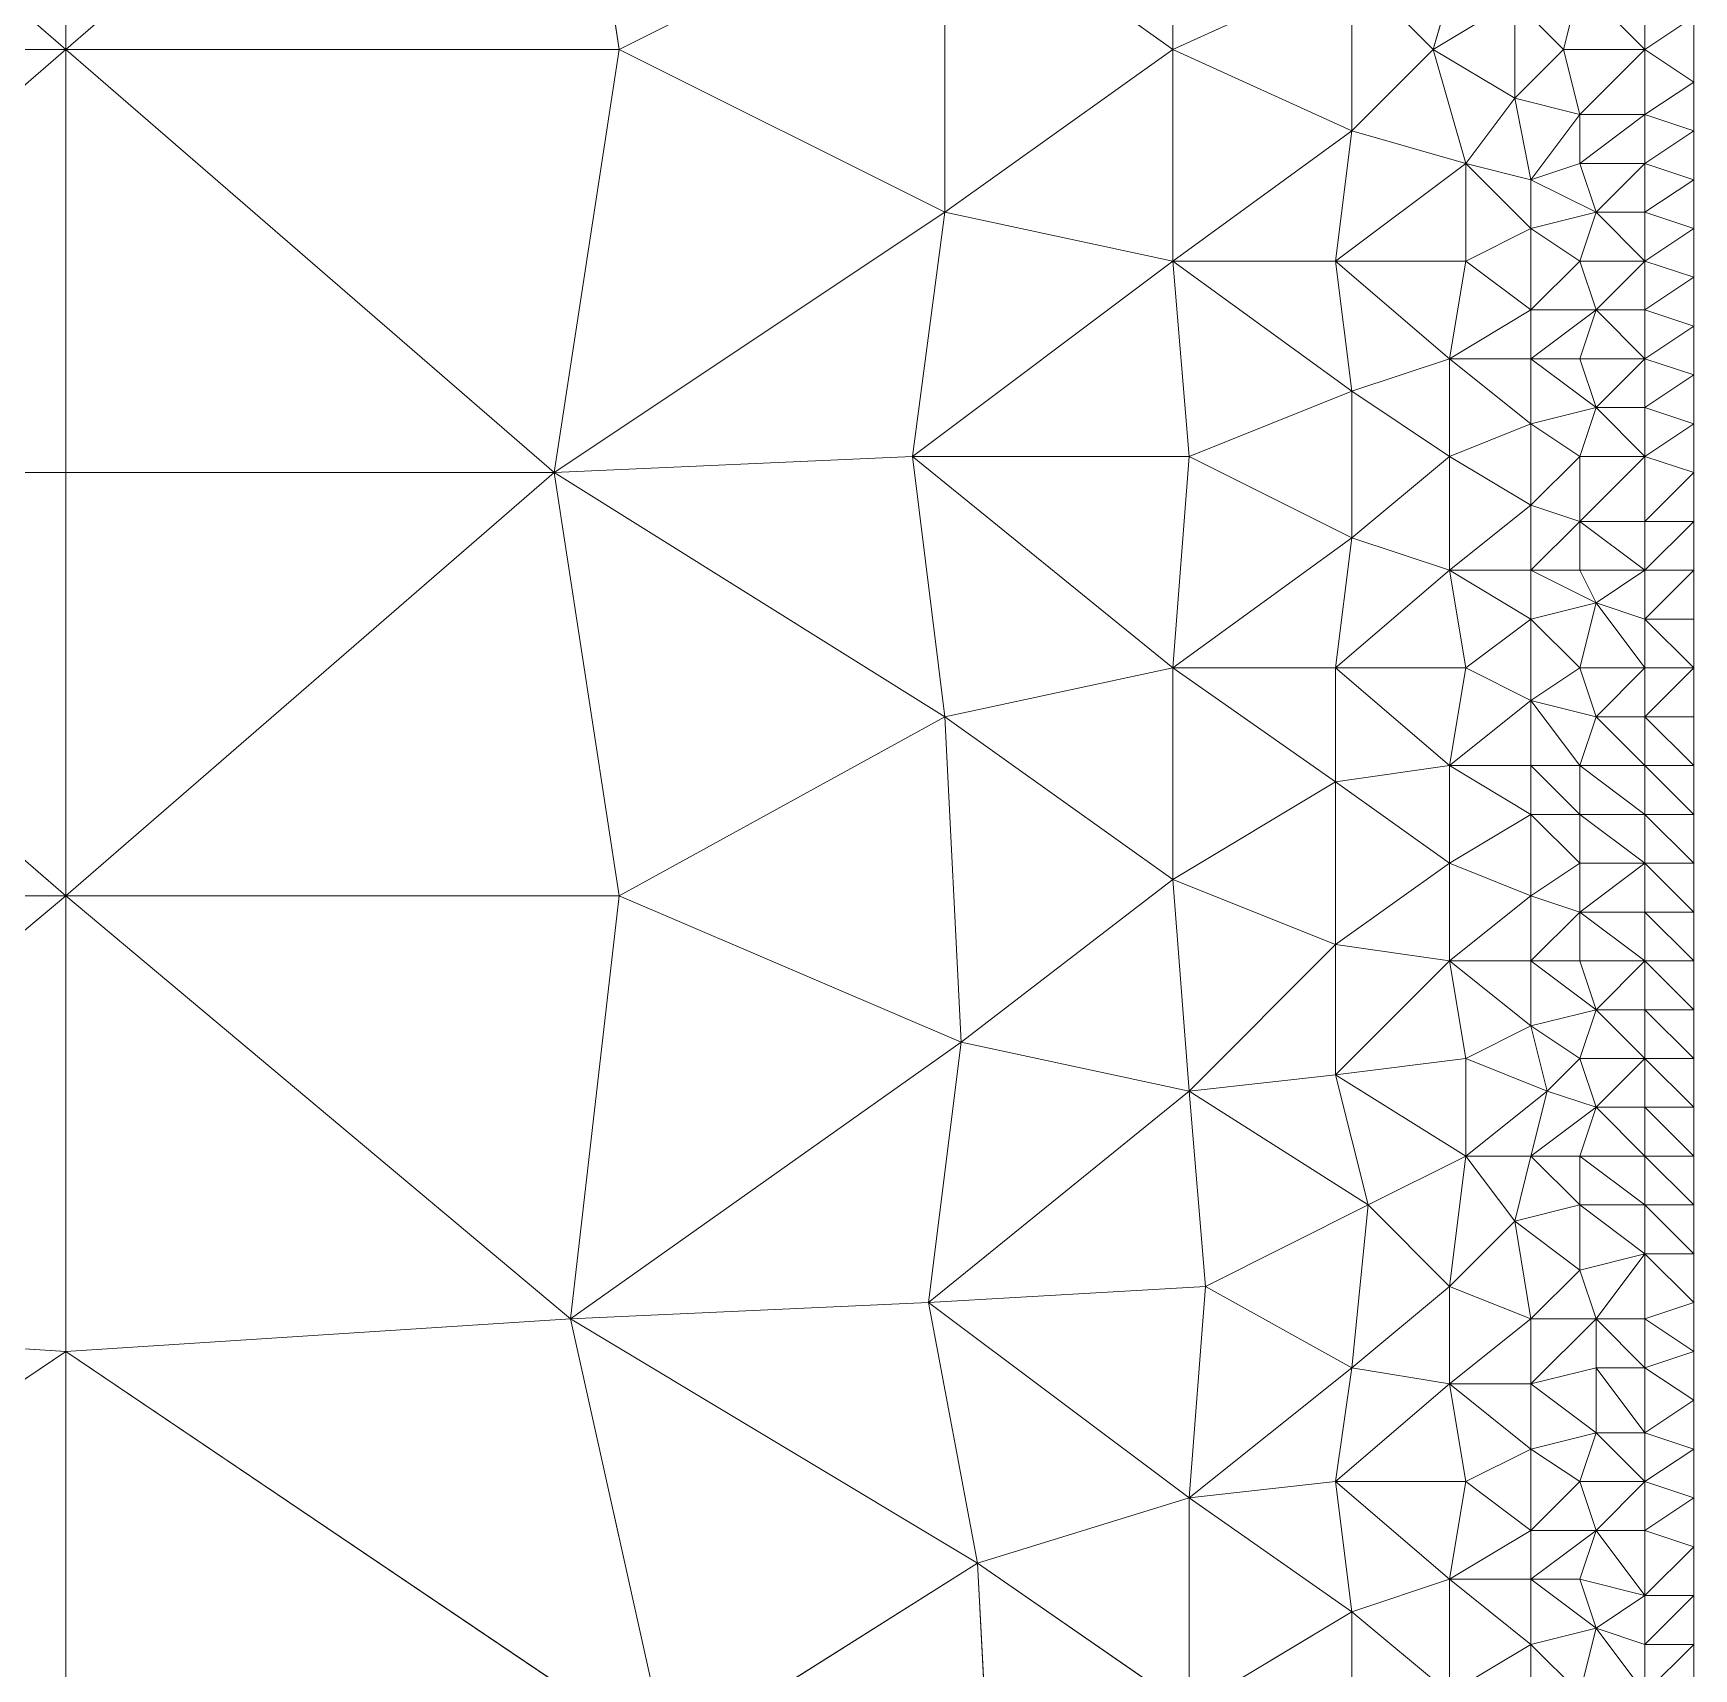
# Model space of a CAD drawing. Header units: metres. Extents: x 0 to 8, y 0 to 4.
# Drawn here: x 6.98 to 8, y 1.005 to 2.01 of the extents above; entities that cross this region are included whole.
import ezdxf

# ---------------------------------------------------------------- set-up
doc = ezdxf.new("R2010")
doc.units = ezdxf.units.M
doc.header["$MEASUREMENT"] = 0
doc.layers.add('losas-1', color=7, linetype='Continuous', lineweight=0)

msp = doc.modelspace()

# ---------------------------------------------------------------- linework, layer by layer
at = {"layer": 'losas-1'}
for p, q in [((8, 0), (8, 4)), ((6.7, 2.26), (7, 2)), ((7, 2), (7, 2.26)), ((7, 2), (7.3, 2.26)), ((7.3, 2.26), (7.34, 2)), ((7.68, 2.13), (7.68, 2)), ((7.54, 2.1), (7.34, 2)), ((7.68, 2), (7.54, 2.1)), ((7.54, 2.1), (7.54, 1.9)), ((7.86, 2.07), (7.84, 2)), ((7.79, 2.05), (7.68, 2)), ((7.84, 2), (7.79, 2.05)), ((7.79, 2.05), (7.79, 1.95)), ((7.93, 2.04), (7.92, 2)), ((7.93, 2.04), (7.97, 2)), ((7.97, 2.04), (7.97, 2)), ((7.89, 2.03), (7.84, 2)), ((7.92, 2), (7.89, 2.03)), ((7.89, 2.03), (7.89, 1.97)), ((8, 2.02), (7.97, 2)), ((7, 2), (6.66, 2)), ((7, 2), (6.7, 1.74)), ((7, 1.74), (7, 2)), ((7, 2), (7.3, 1.74)), ((7.34, 2), (7, 2)), ((7.3, 1.74), (7.34, 2)), ((7.54, 1.9), (7.34, 2)), ((7.68, 2), (7.54, 1.9)), ((7.68, 1.87), (7.68, 2)), ((7.79, 1.95), (7.68, 2)), ((7.84, 2), (7.79, 1.95)), ((7.86, 1.93), (7.84, 2)), ((7.89, 1.97), (7.84, 2)), ((7.92, 2), (7.89, 1.97)), ((7.93, 1.96), (7.92, 2)), ((7.97, 2), (7.92, 2)), ((7.97, 2), (7.93, 1.96)), ((8, 1.98), (7.97, 2)), ((7.97, 2), (7.97, 1.96)), ((8, 1.98), (7.97, 1.96)), ((7.86, 1.93), (7.89, 1.97)), ((7.9, 1.92), (7.89, 1.97)), ((7.93, 1.96), (7.89, 1.97)), ((7.93, 1.96), (7.9, 1.92)), ((7.93, 1.93), (7.93, 1.96)), ((7.97, 1.96), (7.93, 1.93)), ((7.97, 1.96), (7.93, 1.96)), ((8, 1.95), (7.97, 1.96)), ((7.97, 1.96), (7.97, 1.93)), ((7.79, 1.95), (7.68, 1.87)), ((7.78, 1.87), (7.79, 1.95)), ((7.86, 1.93), (7.79, 1.95)), ((7.97, 1.93), (8, 1.95)), ((7.86, 1.93), (7.78, 1.87)), ((7.86, 1.87), (7.86, 1.93)), ((7.9, 1.89), (7.86, 1.93)), ((7.9, 1.92), (7.86, 1.93)), ((7.93, 1.93), (7.9, 1.92)), ((7.94, 1.9), (7.93, 1.93)), ((7.97, 1.93), (7.93, 1.93)), ((7.97, 1.93), (7.94, 1.9)), ((8, 1.92), (7.97, 1.93)), ((7.97, 1.93), (7.97, 1.9)), ((7.9, 1.89), (7.9, 1.92)), ((7.9, 1.92), (7.94, 1.9)), ((7.97, 1.9), (8, 1.92)), ((7.54, 1.9), (7.3, 1.74)), ((7.54, 1.9), (7.52, 1.75)), ((7.68, 1.87), (7.54, 1.9)), ((7.94, 1.9), (7.9, 1.89)), ((7.93, 1.87), (7.94, 1.9)), ((7.94, 1.9), (7.97, 1.87)), ((7.97, 1.9), (7.94, 1.9)), ((8, 1.89), (7.97, 1.9)), ((7.97, 1.9), (7.97, 1.87)), ((7.9, 1.89), (7.86, 1.87)), ((7.93, 1.87), (7.9, 1.89)), ((7.9, 1.89), (7.9, 1.84)), ((7.97, 1.87), (8, 1.89)), ((7.68, 1.87), (7.52, 1.75)), ((7.69, 1.75), (7.68, 1.87)), ((7.79, 1.79), (7.68, 1.87)), ((7.78, 1.87), (7.68, 1.87)), ((7.78, 1.87), (7.85, 1.81)), ((7.86, 1.87), (7.78, 1.87)), ((7.78, 1.87), (7.79, 1.79)), ((7.85, 1.81), (7.86, 1.87)), ((7.9, 1.84), (7.86, 1.87)), ((7.93, 1.87), (7.9, 1.84)), ((7.94, 1.84), (7.93, 1.87)), ((7.97, 1.87), (7.93, 1.87)), ((7.97, 1.87), (7.94, 1.84)), ((8, 1.86), (7.97, 1.87)), ((7.97, 1.87), (7.97, 1.84)), ((7.97, 1.84), (8, 1.86)), ((7.9, 1.84), (7.85, 1.81)), ((7.9, 1.81), (7.9, 1.84)), ((7.94, 1.84), (7.9, 1.81)), ((7.94, 1.84), (7.9, 1.84)), ((7.93, 1.81), (7.94, 1.84)), ((7.94, 1.84), (7.97, 1.81)), ((7.97, 1.84), (7.94, 1.84)), ((8, 1.83), (7.97, 1.84)), ((7.97, 1.84), (7.97, 1.81)), ((7.97, 1.81), (8, 1.83)), ((7.79, 1.79), (7.85, 1.81)), ((7.85, 1.81), (7.9, 1.77)), ((7.9, 1.81), (7.85, 1.81)), ((7.85, 1.81), (7.85, 1.75)), ((7.9, 1.77), (7.9, 1.81)), ((7.9, 1.81), (7.94, 1.78)), ((7.93, 1.81), (7.9, 1.81)), ((7.94, 1.78), (7.93, 1.81)), ((7.97, 1.81), (7.93, 1.81)), ((7.97, 1.81), (7.94, 1.78)), ((8, 1.8), (7.97, 1.81)), ((7.97, 1.81), (7.97, 1.78)), ((7.97, 1.78), (8, 1.8)), ((7.79, 1.79), (7.69, 1.75)), ((7.85, 1.75), (7.79, 1.79)), ((7.79, 1.79), (7.79, 1.7)), ((7.94, 1.78), (7.9, 1.77)), ((7.93, 1.75), (7.94, 1.78)), ((7.94, 1.78), (7.97, 1.75)), ((7.97, 1.78), (7.94, 1.78)), ((8, 1.77), (7.97, 1.78)), ((7.97, 1.78), (7.97, 1.75)), ((7.9, 1.77), (7.85, 1.75)), ((7.93, 1.75), (7.9, 1.77)), ((7.9, 1.77), (7.9, 1.72)), ((7.97, 1.75), (8, 1.77)), ((7.52, 1.75), (7.3, 1.74)), ((7.52, 1.75), (7.68, 1.62)), ((7.69, 1.75), (7.52, 1.75)), ((7.52, 1.75), (7.54, 1.59)), ((7.68, 1.62), (7.69, 1.75)), ((7.79, 1.7), (7.69, 1.75)), ((7.85, 1.75), (7.79, 1.7)), ((7.85, 1.68), (7.85, 1.75)), ((7.9, 1.72), (7.85, 1.75)), ((7.93, 1.75), (7.9, 1.72)), ((7.93, 1.71), (7.93, 1.75)), ((7.97, 1.75), (7.93, 1.71)), ((7.97, 1.75), (7.93, 1.75)), ((8, 1.74), (7.97, 1.75)), ((7.97, 1.75), (7.97, 1.71)), ((6.7, 1.74), (7, 1.48)), ((7, 1.74), (6.7, 1.74)), ((7, 1.48), (7, 1.74)), ((7, 1.48), (7.3, 1.74)), ((7.3, 1.74), (7, 1.74)), ((7.3, 1.74), (7.34, 1.48)), ((7.54, 1.59), (7.3, 1.74)), ((7.97, 1.71), (8, 1.74)), ((7.9, 1.72), (7.85, 1.68)), ((7.93, 1.71), (7.9, 1.72)), ((7.9, 1.72), (7.9, 1.68)), ((7.93, 1.71), (7.9, 1.68)), ((7.93, 1.68), (7.93, 1.71)), ((7.93, 1.71), (7.97, 1.68)), ((7.97, 1.71), (7.93, 1.71)), ((7.97, 1.68), (8, 1.71)), ((8, 1.71), (7.97, 1.71)), ((7.97, 1.71), (7.97, 1.68)), ((7.79, 1.7), (7.68, 1.62)), ((7.79, 1.7), (7.78, 1.62)), ((7.85, 1.68), (7.79, 1.7)), ((7.85, 1.68), (7.78, 1.62)), ((7.86, 1.62), (7.85, 1.68)), ((7.9, 1.65), (7.85, 1.68)), ((7.9, 1.68), (7.85, 1.68)), ((7.9, 1.68), (7.94, 1.66)), ((7.93, 1.68), (7.9, 1.68)), ((7.9, 1.68), (7.9, 1.65)), ((7.94, 1.66), (7.93, 1.68)), ((7.97, 1.68), (7.93, 1.68)), ((7.97, 1.68), (7.94, 1.66)), ((7.97, 1.65), (8, 1.68)), ((8, 1.68), (7.97, 1.68)), ((7.97, 1.68), (7.97, 1.65)), ((7.9, 1.65), (7.94, 1.66)), ((7.94, 1.66), (7.93, 1.62)), ((7.94, 1.66), (7.97, 1.62)), ((7.97, 1.65), (7.94, 1.66)), ((7.9, 1.65), (7.86, 1.62)), ((7.93, 1.62), (7.9, 1.65)), ((7.9, 1.65), (7.9, 1.6)), ((7.97, 1.62), (7.97, 1.65)), ((8, 1.65), (7.97, 1.65)), ((7.97, 1.65), (8, 1.62)), ((7.54, 1.59), (7.68, 1.62)), ((7.68, 1.62), (7.68, 1.49)), ((7.78, 1.55), (7.68, 1.62)), ((7.78, 1.62), (7.68, 1.62)), ((7.78, 1.62), (7.85, 1.56)), ((7.86, 1.62), (7.78, 1.62)), ((7.78, 1.62), (7.78, 1.55)), ((7.85, 1.56), (7.86, 1.62)), ((7.9, 1.6), (7.86, 1.62)), ((7.93, 1.62), (7.9, 1.6)), ((7.97, 1.62), (7.93, 1.62)), ((7.93, 1.62), (7.94, 1.59)), ((7.97, 1.62), (7.94, 1.59)), ((7.97, 1.59), (7.97, 1.62)), ((7.97, 1.59), (8, 1.62)), ((8, 1.62), (7.97, 1.62)), ((7.9, 1.6), (7.85, 1.56)), ((7.9, 1.6), (7.93, 1.56)), ((7.94, 1.59), (7.9, 1.6)), ((7.9, 1.6), (7.9, 1.56)), ((7.54, 1.59), (7.34, 1.48)), ((7.68, 1.49), (7.54, 1.59)), ((7.54, 1.59), (7.55, 1.39)), ((7.93, 1.56), (7.94, 1.59)), ((7.94, 1.59), (7.97, 1.56)), ((7.97, 1.59), (7.94, 1.59)), ((7.97, 1.56), (7.97, 1.59)), ((8, 1.59), (7.97, 1.59)), ((7.97, 1.59), (8, 1.56)), ((7.78, 1.55), (7.85, 1.56)), ((7.85, 1.56), (7.85, 1.5)), ((7.9, 1.53), (7.85, 1.56)), ((7.9, 1.56), (7.85, 1.56)), ((7.9, 1.56), (7.93, 1.53)), ((7.93, 1.56), (7.9, 1.56)), ((7.9, 1.56), (7.9, 1.53)), ((7.93, 1.53), (7.93, 1.56)), ((7.93, 1.56), (7.97, 1.56)), ((7.93, 1.56), (7.97, 1.53)), ((8, 1.56), (7.97, 1.56)), ((7.97, 1.56), (8, 1.53)), ((7.97, 1.56), (7.97, 1.53)), ((7.78, 1.55), (7.68, 1.49)), ((7.85, 1.5), (7.78, 1.55)), ((7.78, 1.55), (7.78, 1.45)), ((7.9, 1.53), (7.85, 1.5)), ((7.9, 1.53), (7.93, 1.53)), ((7.93, 1.5), (7.9, 1.53)), ((7.9, 1.53), (7.9, 1.48)), ((7.93, 1.5), (7.93, 1.53)), ((7.93, 1.53), (7.97, 1.5)), ((7.97, 1.53), (7.93, 1.53)), ((8, 1.53), (7.97, 1.53)), ((7.97, 1.53), (8, 1.5)), ((7.97, 1.53), (7.97, 1.5)), ((7.85, 1.5), (7.78, 1.45)), ((7.85, 1.44), (7.85, 1.5)), ((7.9, 1.48), (7.85, 1.5)), ((7.93, 1.5), (7.9, 1.48)), ((7.93, 1.47), (7.93, 1.5)), ((7.97, 1.5), (7.93, 1.47)), ((7.97, 1.5), (7.93, 1.5)), ((8, 1.5), (7.97, 1.5)), ((7.97, 1.5), (8, 1.47)), ((7.97, 1.5), (7.97, 1.47)), ((7.68, 1.49), (7.55, 1.39)), ((7.69, 1.36), (7.68, 1.49)), ((7.78, 1.45), (7.68, 1.49)), ((7, 1.48), (6.66, 1.48)), ((7, 1.48), (6.69, 1.22)), ((7, 1.2), (7, 1.48)), ((7, 1.48), (7.31, 1.22)), ((7.34, 1.48), (7, 1.48)), ((7.31, 1.22), (7.34, 1.48)), ((7.55, 1.39), (7.34, 1.48)), ((7.9, 1.48), (7.85, 1.44)), ((7.9, 1.44), (7.9, 1.48)), ((7.93, 1.47), (7.9, 1.48)), ((7.93, 1.47), (7.9, 1.44)), ((7.93, 1.44), (7.93, 1.47)), ((7.93, 1.47), (7.97, 1.44)), ((7.97, 1.47), (7.93, 1.47)), ((8, 1.47), (7.97, 1.47)), ((7.97, 1.47), (8, 1.44)), ((7.97, 1.47), (7.97, 1.44)), ((7.78, 1.45), (7.69, 1.36)), ((7.85, 1.44), (7.78, 1.45)), ((7.78, 1.45), (7.78, 1.37)), ((7.85, 1.44), (7.78, 1.37)), ((7.86, 1.38), (7.85, 1.44)), ((7.9, 1.4), (7.85, 1.44)), ((7.9, 1.44), (7.85, 1.44)), ((7.9, 1.4), (7.9, 1.44)), ((7.9, 1.44), (7.94, 1.41)), ((7.93, 1.44), (7.9, 1.44)), ((7.94, 1.41), (7.93, 1.44)), ((7.97, 1.44), (7.93, 1.44)), ((7.97, 1.44), (7.94, 1.41)), ((8, 1.44), (7.97, 1.44)), ((7.97, 1.44), (8, 1.41)), ((7.97, 1.44), (7.97, 1.41)), ((7.94, 1.41), (7.9, 1.4)), ((7.94, 1.41), (7.93, 1.38)), ((7.94, 1.41), (7.97, 1.38)), ((7.97, 1.41), (7.94, 1.41)), ((8, 1.41), (7.97, 1.41)), ((7.97, 1.41), (8, 1.38)), ((7.97, 1.41), (7.97, 1.38)), ((7.9, 1.4), (7.86, 1.38)), ((7.93, 1.38), (7.9, 1.4)), ((7.9, 1.4), (7.91, 1.36)), ((7.55, 1.39), (7.31, 1.22)), ((7.55, 1.39), (7.53, 1.23)), ((7.69, 1.36), (7.55, 1.39)), ((7.86, 1.38), (7.78, 1.37)), ((7.86, 1.32), (7.86, 1.38)), ((7.91, 1.36), (7.86, 1.38)), ((7.93, 1.38), (7.91, 1.36)), ((7.94, 1.35), (7.93, 1.38)), ((7.97, 1.38), (7.93, 1.38)), ((7.97, 1.38), (7.94, 1.35)), ((8, 1.38), (7.97, 1.38)), ((7.97, 1.38), (8, 1.35)), ((7.97, 1.38), (7.97, 1.35)), ((7.78, 1.37), (7.69, 1.36)), ((7.78, 1.37), (7.86, 1.32)), ((7.78, 1.37), (7.8, 1.29)), ((7.69, 1.36), (7.53, 1.23)), ((7.7, 1.24), (7.69, 1.36)), ((7.8, 1.29), (7.69, 1.36)), ((7.91, 1.36), (7.86, 1.32)), ((7.9, 1.32), (7.91, 1.36)), ((7.94, 1.35), (7.91, 1.36)), ((7.94, 1.35), (7.9, 1.32)), ((7.93, 1.32), (7.94, 1.35)), ((7.94, 1.35), (7.97, 1.32)), ((7.97, 1.35), (7.94, 1.35)), ((8, 1.35), (7.97, 1.35)), ((7.97, 1.35), (8, 1.32)), ((7.97, 1.35), (7.97, 1.32)), ((7.8, 1.29), (7.86, 1.32)), ((7.86, 1.32), (7.85, 1.24)), ((7.89, 1.28), (7.86, 1.32)), ((7.9, 1.32), (7.86, 1.32)), ((7.89, 1.28), (7.9, 1.32)), ((7.9, 1.32), (7.93, 1.29)), ((7.93, 1.32), (7.9, 1.32)), ((7.93, 1.29), (7.93, 1.32)), ((7.93, 1.32), (7.97, 1.29)), ((7.97, 1.32), (7.93, 1.32)), ((8, 1.32), (7.97, 1.32)), ((7.97, 1.32), (8, 1.29)), ((7.97, 1.32), (7.97, 1.29)), ((7.8, 1.29), (7.7, 1.24)), ((7.8, 1.29), (7.79, 1.19)), ((7.85, 1.24), (7.8, 1.29)), ((7.93, 1.29), (7.89, 1.28)), ((7.93, 1.25), (7.93, 1.29)), ((7.93, 1.29), (7.97, 1.26)), ((7.97, 1.29), (7.93, 1.29)), ((8, 1.29), (7.97, 1.29)), ((7.97, 1.29), (8, 1.26)), ((7.97, 1.29), (7.97, 1.26)), ((7.89, 1.28), (7.85, 1.24)), ((7.93, 1.25), (7.89, 1.28)), ((7.89, 1.28), (7.9, 1.22)), ((7.97, 1.26), (7.93, 1.25)), ((7.97, 1.26), (7.94, 1.22)), ((8, 1.26), (7.97, 1.26)), ((7.97, 1.26), (8, 1.23)), ((7.97, 1.26), (7.97, 1.22)), ((7.93, 1.25), (7.9, 1.22)), ((7.94, 1.22), (7.93, 1.25)), ((7.7, 1.24), (7.53, 1.23)), ((7.69, 1.11), (7.7, 1.24)), ((7.79, 1.19), (7.7, 1.24)), ((7.85, 1.24), (7.79, 1.19)), ((7.85, 1.18), (7.85, 1.24)), ((7.9, 1.22), (7.85, 1.24)), ((7.53, 1.23), (7.31, 1.22)), ((7.53, 1.23), (7.69, 1.11)), ((7.53, 1.23), (7.56, 1.07)), ((8, 1.23), (7.97, 1.22)), ((7, 1.2), (6.69, 1.22)), ((7.31, 1.22), (7, 1.2)), ((7.31, 1.22), (7.56, 1.07)), ((7.31, 1.22), (7.37, 0.95)), ((7.9, 1.22), (7.85, 1.18)), ((7.9, 1.18), (7.9, 1.22)), ((7.94, 1.22), (7.9, 1.18)), ((7.94, 1.22), (7.9, 1.22)), ((7.94, 1.19), (7.94, 1.22)), ((7.94, 1.22), (7.97, 1.19)), ((7.97, 1.22), (7.94, 1.22)), ((7.97, 1.22), (8, 1.2)), ((7.97, 1.22), (7.97, 1.19)), ((7, 1.2), (6.63, 0.95)), ((7, 0.88), (7, 1.2)), ((7, 1.2), (7.37, 0.95)), ((8, 1.2), (7.97, 1.19)), ((7.79, 1.19), (7.69, 1.11)), ((7.78, 1.12), (7.79, 1.19)), ((7.85, 1.18), (7.79, 1.19)), ((7.94, 1.19), (7.9, 1.18)), ((7.94, 1.15), (7.94, 1.19)), ((7.94, 1.19), (7.97, 1.15)), ((7.97, 1.19), (7.94, 1.19)), ((8, 1.17), (7.97, 1.19)), ((7.97, 1.19), (7.97, 1.15)), ((7.85, 1.18), (7.78, 1.12)), ((7.86, 1.12), (7.85, 1.18)), ((7.9, 1.14), (7.85, 1.18)), ((7.9, 1.18), (7.85, 1.18)), ((7.9, 1.14), (7.9, 1.18)), ((7.9, 1.18), (7.94, 1.15)), ((8, 1.17), (7.97, 1.15)), ((7.94, 1.15), (7.9, 1.14)), ((7.94, 1.15), (7.93, 1.12)), ((7.94, 1.15), (7.97, 1.12)), ((7.97, 1.15), (7.94, 1.15)), ((8, 1.14), (7.97, 1.15)), ((7.97, 1.15), (7.97, 1.12)), ((7.9, 1.14), (7.86, 1.12)), ((7.93, 1.12), (7.9, 1.14)), ((7.9, 1.14), (7.9, 1.09)), ((7.97, 1.12), (8, 1.14)), ((7.78, 1.12), (7.69, 1.11)), ((7.79, 1.04), (7.78, 1.12)), ((7.78, 1.12), (7.85, 1.06)), ((7.86, 1.12), (7.78, 1.12)), ((7.85, 1.06), (7.86, 1.12)), ((7.9, 1.09), (7.86, 1.12)), ((7.93, 1.12), (7.9, 1.09)), ((7.94, 1.09), (7.93, 1.12)), ((7.97, 1.12), (7.93, 1.12)), ((7.97, 1.12), (7.94, 1.09)), ((8, 1.11), (7.97, 1.12)), ((7.97, 1.12), (7.97, 1.09)), ((7.56, 1.07), (7.69, 1.11)), ((7.69, 1.11), (7.69, 0.98)), ((7.79, 1.04), (7.69, 1.11)), ((7.97, 1.09), (8, 1.11)), ((7.9, 1.09), (7.85, 1.06)), ((7.9, 1.06), (7.9, 1.09)), ((7.94, 1.09), (7.9, 1.06)), ((7.94, 1.09), (7.9, 1.09)), ((7.93, 1.06), (7.94, 1.09)), ((7.94, 1.09), (7.97, 1.05)), ((7.97, 1.09), (7.94, 1.09)), ((8, 1.08), (7.97, 1.09)), ((7.97, 1.09), (7.97, 1.05)), ((7.97, 1.05), (8, 1.08)), ((7.56, 1.07), (7.37, 0.95)), ((7.69, 0.98), (7.56, 1.07)), ((7.56, 1.07), (7.57, 0.88)), ((7.85, 1.06), (7.79, 1.04)), ((7.85, 1.06), (7.85, 0.99)), ((7.9, 1.02), (7.85, 1.06)), ((7.9, 1.06), (7.85, 1.06)), ((7.9, 1.02), (7.9, 1.06)), ((7.9, 1.06), (7.94, 1.03)), ((7.93, 1.06), (7.9, 1.06)), ((7.94, 1.03), (7.93, 1.06)), ((7.97, 1.05), (7.93, 1.06)), ((7.97, 1.05), (7.94, 1.03)), ((7.97, 1.02), (8, 1.05)), ((8, 1.05), (7.97, 1.05)), ((7.97, 1.05), (7.97, 1.02)), ((7.79, 1.04), (7.69, 0.98)), ((7.85, 0.99), (7.79, 1.04)), ((7.79, 1.04), (7.79, 0.94)), ((7.9, 1.02), (7.85, 0.99)), ((7.94, 1.03), (7.9, 1.02)), ((7.93, 0.99), (7.9, 1.02)), ((7.9, 1.02), (7.9, 0.97)), ((7.93, 0.99), (7.94, 1.03)), ((7.94, 1.03), (7.97, 0.99)), ((7.97, 1.02), (7.94, 1.03)), ((7.97, 0.99), (8, 1.02)), ((8, 1.02), (7.97, 1.02)), ((7.97, 1.02), (7.97, 0.99))]:
    msp.add_line(p, q, dxfattribs=at)
for points in [[(6.66, 2), (7, 2), (6.7, 2.26)], [(6.7, 2.26), (7, 2), (7, 2.26)], [(7, 2), (7.3, 2.26), (7, 2.26)], [(7.34, 2), (7.3, 2.26), (7, 2)], [(7.3, 2.26), (7.34, 2), (7.54, 2.1)], [(7.68, 2), (7.68, 2.13), (7.54, 2.1)], [(7.68, 2), (7.79, 2.05), (7.68, 2.13)], [(7.54, 1.9), (7.54, 2.1), (7.34, 2)], [(7.54, 1.9), (7.68, 2), (7.54, 2.1)], [(7.79, 2.05), (7.84, 2), (7.86, 2.07)], [(7.86, 2.07), (7.84, 2), (7.89, 2.03)], [(7.79, 1.95), (7.79, 2.05), (7.68, 2)], [(7.79, 1.95), (7.84, 2), (7.79, 2.05)], [(7.92, 2), (7.93, 2.04), (7.89, 2.03)], [(7.92, 2), (7.97, 2), (7.93, 2.04)], [(7.93, 2.04), (7.97, 2), (7.97, 2.04)], [(7.97, 2), (8, 2.02), (7.97, 2.04)], [(7.89, 1.97), (7.89, 2.03), (7.84, 2)], [(7.89, 1.97), (7.92, 2), (7.89, 2.03)], [(6.7, 1.74), (7, 2), (6.66, 2)], [(6.7, 1.74), (7, 1.74), (7, 2)], [(7, 2), (7.3, 1.74), (7.34, 2)], [(7, 1.74), (7.3, 1.74), (7, 2)], [(7.34, 2), (7.3, 1.74), (7.54, 1.9)], [(7.54, 1.9), (7.68, 1.87), (7.68, 2)], [(7.68, 2), (7.68, 1.87), (7.79, 1.95)], [(7.84, 2), (7.79, 1.95), (7.86, 1.93)], [(7.84, 2), (7.86, 1.93), (7.89, 1.97)], [(7.89, 1.97), (7.93, 1.96), (7.92, 2)], [(7.93, 1.96), (7.97, 2), (7.92, 2)], [(7.93, 1.96), (7.97, 1.96), (7.97, 2)], [(7.97, 1.96), (8, 1.98), (7.97, 2)], [(7.86, 1.93), (7.9, 1.92), (7.89, 1.97)], [(7.9, 1.92), (7.93, 1.96), (7.89, 1.97)], [(7.9, 1.92), (7.93, 1.93), (7.93, 1.96)], [(7.93, 1.93), (7.97, 1.93), (7.97, 1.96)], [(7.93, 1.93), (7.97, 1.96), (7.93, 1.96)], [(7.97, 1.93), (8, 1.95), (7.97, 1.96)], [(7.79, 1.95), (7.68, 1.87), (7.78, 1.87)], [(7.78, 1.87), (7.86, 1.93), (7.79, 1.95)], [(7.78, 1.87), (7.86, 1.87), (7.86, 1.93)], [(7.86, 1.93), (7.86, 1.87), (7.9, 1.89)], [(7.86, 1.93), (7.9, 1.89), (7.9, 1.92)], [(7.9, 1.92), (7.94, 1.9), (7.93, 1.93)], [(7.94, 1.9), (7.97, 1.93), (7.93, 1.93)], [(7.94, 1.9), (7.97, 1.9), (7.97, 1.93)], [(7.97, 1.9), (8, 1.92), (7.97, 1.93)], [(7.9, 1.89), (7.94, 1.9), (7.9, 1.92)], [(7.54, 1.9), (7.3, 1.74), (7.52, 1.75)], [(7.52, 1.75), (7.68, 1.87), (7.54, 1.9)], [(7.93, 1.87), (7.94, 1.9), (7.9, 1.89)], [(7.93, 1.87), (7.97, 1.87), (7.94, 1.9)], [(7.94, 1.9), (7.97, 1.87), (7.97, 1.9)], [(7.97, 1.87), (8, 1.89), (7.97, 1.9)], [(7.9, 1.84), (7.9, 1.89), (7.86, 1.87)], [(7.9, 1.84), (7.93, 1.87), (7.9, 1.89)], [(7.52, 1.75), (7.69, 1.75), (7.68, 1.87)], [(7.68, 1.87), (7.69, 1.75), (7.79, 1.79)], [(7.68, 1.87), (7.79, 1.79), (7.78, 1.87)], [(7.78, 1.87), (7.85, 1.81), (7.86, 1.87)], [(7.79, 1.79), (7.85, 1.81), (7.78, 1.87)], [(7.85, 1.81), (7.9, 1.84), (7.86, 1.87)], [(7.9, 1.84), (7.94, 1.84), (7.93, 1.87)], [(7.94, 1.84), (7.97, 1.87), (7.93, 1.87)], [(7.94, 1.84), (7.97, 1.84), (7.97, 1.87)], [(7.97, 1.84), (8, 1.86), (7.97, 1.87)], [(7.85, 1.81), (7.9, 1.81), (7.9, 1.84)], [(7.9, 1.81), (7.93, 1.81), (7.94, 1.84)], [(7.9, 1.81), (7.94, 1.84), (7.9, 1.84)], [(7.93, 1.81), (7.97, 1.81), (7.94, 1.84)], [(7.94, 1.84), (7.97, 1.81), (7.97, 1.84)], [(7.97, 1.81), (8, 1.83), (7.97, 1.84)], [(7.85, 1.75), (7.85, 1.81), (7.79, 1.79)], [(7.85, 1.81), (7.9, 1.77), (7.9, 1.81)], [(7.85, 1.75), (7.9, 1.77), (7.85, 1.81)], [(7.9, 1.81), (7.94, 1.78), (7.93, 1.81)], [(7.9, 1.77), (7.94, 1.78), (7.9, 1.81)], [(7.94, 1.78), (7.97, 1.81), (7.93, 1.81)], [(7.94, 1.78), (7.97, 1.78), (7.97, 1.81)], [(7.97, 1.78), (8, 1.8), (7.97, 1.81)], [(7.79, 1.7), (7.79, 1.79), (7.69, 1.75)], [(7.79, 1.7), (7.85, 1.75), (7.79, 1.79)], [(7.93, 1.75), (7.94, 1.78), (7.9, 1.77)], [(7.93, 1.75), (7.97, 1.75), (7.94, 1.78)], [(7.94, 1.78), (7.97, 1.75), (7.97, 1.78)], [(7.97, 1.75), (8, 1.77), (7.97, 1.78)], [(7.9, 1.72), (7.9, 1.77), (7.85, 1.75)], [(7.9, 1.72), (7.93, 1.75), (7.9, 1.77)], [(7.3, 1.74), (7.54, 1.59), (7.52, 1.75)], [(7.52, 1.75), (7.68, 1.62), (7.69, 1.75)], [(7.54, 1.59), (7.68, 1.62), (7.52, 1.75)], [(7.68, 1.62), (7.79, 1.7), (7.69, 1.75)], [(7.79, 1.7), (7.85, 1.68), (7.85, 1.75)], [(7.85, 1.75), (7.85, 1.68), (7.9, 1.72)], [(7.9, 1.72), (7.93, 1.71), (7.93, 1.75)], [(7.93, 1.71), (7.97, 1.71), (7.97, 1.75)], [(7.93, 1.71), (7.97, 1.75), (7.93, 1.75)], [(7.97, 1.71), (8, 1.74), (7.97, 1.75)], [(6.66, 1.48), (7, 1.48), (6.7, 1.74)], [(6.7, 1.74), (7, 1.48), (7, 1.74)], [(7, 1.48), (7.3, 1.74), (7, 1.74)], [(7.34, 1.48), (7.3, 1.74), (7, 1.48)], [(7.3, 1.74), (7.34, 1.48), (7.54, 1.59)], [(7.9, 1.72), (7.85, 1.68), (7.9, 1.68)], [(7.9, 1.68), (7.93, 1.71), (7.9, 1.72)], [(7.9, 1.68), (7.93, 1.68), (7.93, 1.71)], [(7.93, 1.71), (7.97, 1.68), (7.97, 1.71)], [(7.93, 1.68), (7.97, 1.68), (7.93, 1.71)], [(7.97, 1.68), (8, 1.71), (7.97, 1.71)], [(7.68, 1.62), (7.78, 1.62), (7.79, 1.7)], [(7.78, 1.62), (7.85, 1.68), (7.79, 1.7)], [(7.78, 1.62), (7.86, 1.62), (7.85, 1.68)], [(7.85, 1.68), (7.86, 1.62), (7.9, 1.65)], [(7.85, 1.68), (7.9, 1.65), (7.9, 1.68)], [(7.9, 1.68), (7.94, 1.66), (7.93, 1.68)], [(7.9, 1.65), (7.94, 1.66), (7.9, 1.68)], [(7.94, 1.66), (7.97, 1.68), (7.93, 1.68)], [(7.94, 1.66), (7.97, 1.65), (7.97, 1.68)], [(7.97, 1.65), (8, 1.68), (7.97, 1.68)], [(7.93, 1.62), (7.94, 1.66), (7.9, 1.65)], [(7.93, 1.62), (7.97, 1.62), (7.94, 1.66)], [(7.94, 1.66), (7.97, 1.62), (7.97, 1.65)], [(7.9, 1.6), (7.9, 1.65), (7.86, 1.62)], [(7.9, 1.6), (7.93, 1.62), (7.9, 1.65)], [(8, 1.62), (7.97, 1.65), (7.97, 1.62)], [(7.68, 1.49), (7.68, 1.62), (7.54, 1.59)], [(7.68, 1.62), (7.68, 1.49), (7.78, 1.55)], [(7.68, 1.62), (7.78, 1.55), (7.78, 1.62)], [(7.78, 1.62), (7.85, 1.56), (7.86, 1.62)], [(7.78, 1.55), (7.85, 1.56), (7.78, 1.62)], [(7.86, 1.62), (7.85, 1.56), (7.9, 1.6)], [(7.9, 1.6), (7.94, 1.59), (7.93, 1.62)], [(7.94, 1.59), (7.97, 1.62), (7.93, 1.62)], [(7.94, 1.59), (7.97, 1.59), (7.97, 1.62)], [(7.97, 1.59), (8, 1.62), (7.97, 1.62)], [(7.9, 1.6), (7.85, 1.56), (7.9, 1.56)], [(7.9, 1.6), (7.93, 1.56), (7.94, 1.59)], [(7.9, 1.56), (7.93, 1.56), (7.9, 1.6)], [(7.55, 1.39), (7.54, 1.59), (7.34, 1.48)], [(7.55, 1.39), (7.68, 1.49), (7.54, 1.59)], [(7.93, 1.56), (7.97, 1.56), (7.94, 1.59)], [(7.94, 1.59), (7.97, 1.56), (7.97, 1.59)], [(8, 1.56), (7.97, 1.59), (7.97, 1.56)], [(7.85, 1.5), (7.85, 1.56), (7.78, 1.55)], [(7.85, 1.56), (7.85, 1.5), (7.9, 1.53)], [(7.85, 1.56), (7.9, 1.53), (7.9, 1.56)], [(7.9, 1.56), (7.93, 1.53), (7.93, 1.56)], [(7.9, 1.53), (7.93, 1.53), (7.9, 1.56)], [(7.93, 1.56), (7.97, 1.53), (7.97, 1.56)], [(7.93, 1.53), (7.97, 1.53), (7.93, 1.56)], [(8, 1.53), (7.97, 1.56), (7.97, 1.53)], [(7.78, 1.45), (7.78, 1.55), (7.68, 1.49)], [(7.78, 1.45), (7.85, 1.5), (7.78, 1.55)], [(7.9, 1.48), (7.9, 1.53), (7.85, 1.5)], [(7.9, 1.48), (7.93, 1.5), (7.9, 1.53)], [(7.93, 1.5), (7.93, 1.53), (7.9, 1.53)], [(7.93, 1.53), (7.97, 1.5), (7.97, 1.53)], [(7.93, 1.5), (7.97, 1.5), (7.93, 1.53)], [(8, 1.5), (7.97, 1.53), (7.97, 1.5)], [(7.78, 1.45), (7.85, 1.44), (7.85, 1.5)], [(7.85, 1.5), (7.85, 1.44), (7.9, 1.48)], [(7.9, 1.48), (7.93, 1.47), (7.93, 1.5)], [(7.93, 1.47), (7.97, 1.47), (7.97, 1.5)], [(7.93, 1.47), (7.97, 1.5), (7.93, 1.5)], [(8, 1.47), (7.97, 1.5), (7.97, 1.47)], [(7.55, 1.39), (7.69, 1.36), (7.68, 1.49)], [(7.68, 1.49), (7.69, 1.36), (7.78, 1.45)], [(6.69, 1.22), (7, 1.48), (6.66, 1.48)], [(6.69, 1.22), (7, 1.2), (7, 1.48)], [(7, 1.48), (7.31, 1.22), (7.34, 1.48)], [(7, 1.2), (7.31, 1.22), (7, 1.48)], [(7.34, 1.48), (7.31, 1.22), (7.55, 1.39)], [(7.9, 1.48), (7.85, 1.44), (7.9, 1.44)], [(7.9, 1.44), (7.93, 1.47), (7.9, 1.48)], [(7.9, 1.44), (7.93, 1.44), (7.93, 1.47)], [(7.93, 1.47), (7.97, 1.44), (7.97, 1.47)], [(7.93, 1.44), (7.97, 1.44), (7.93, 1.47)], [(8, 1.44), (7.97, 1.47), (7.97, 1.44)], [(7.78, 1.45), (7.69, 1.36), (7.78, 1.37)], [(7.78, 1.37), (7.85, 1.44), (7.78, 1.45)], [(7.78, 1.37), (7.86, 1.38), (7.85, 1.44)], [(7.85, 1.44), (7.86, 1.38), (7.9, 1.4)], [(7.85, 1.44), (7.9, 1.4), (7.9, 1.44)], [(7.9, 1.44), (7.94, 1.41), (7.93, 1.44)], [(7.9, 1.4), (7.94, 1.41), (7.9, 1.44)], [(7.94, 1.41), (7.97, 1.44), (7.93, 1.44)], [(7.94, 1.41), (7.97, 1.41), (7.97, 1.44)], [(8, 1.41), (7.97, 1.44), (7.97, 1.41)], [(7.93, 1.38), (7.94, 1.41), (7.9, 1.4)], [(7.93, 1.38), (7.97, 1.38), (7.94, 1.41)], [(7.94, 1.41), (7.97, 1.38), (7.97, 1.41)], [(8, 1.38), (7.97, 1.41), (7.97, 1.38)], [(7.91, 1.36), (7.9, 1.4), (7.86, 1.38)], [(7.91, 1.36), (7.93, 1.38), (7.9, 1.4)], [(7.55, 1.39), (7.31, 1.22), (7.53, 1.23)], [(7.53, 1.23), (7.69, 1.36), (7.55, 1.39)], [(7.78, 1.37), (7.86, 1.32), (7.86, 1.38)], [(7.86, 1.32), (7.91, 1.36), (7.86, 1.38)], [(7.91, 1.36), (7.94, 1.35), (7.93, 1.38)], [(7.94, 1.35), (7.97, 1.38), (7.93, 1.38)], [(7.94, 1.35), (7.97, 1.35), (7.97, 1.38)], [(8, 1.35), (7.97, 1.38), (7.97, 1.35)], [(7.69, 1.36), (7.8, 1.29), (7.78, 1.37)], [(7.8, 1.29), (7.86, 1.32), (7.78, 1.37)], [(7.53, 1.23), (7.7, 1.24), (7.69, 1.36)], [(7.69, 1.36), (7.7, 1.24), (7.8, 1.29)], [(7.86, 1.32), (7.9, 1.32), (7.91, 1.36)], [(7.9, 1.32), (7.94, 1.35), (7.91, 1.36)], [(7.9, 1.32), (7.93, 1.32), (7.94, 1.35)], [(7.93, 1.32), (7.97, 1.32), (7.94, 1.35)], [(7.94, 1.35), (7.97, 1.32), (7.97, 1.35)], [(8, 1.32), (7.97, 1.35), (7.97, 1.32)], [(7.8, 1.29), (7.85, 1.24), (7.86, 1.32)], [(7.86, 1.32), (7.85, 1.24), (7.89, 1.28)], [(7.89, 1.28), (7.9, 1.32), (7.86, 1.32)], [(7.89, 1.28), (7.93, 1.29), (7.9, 1.32)], [(7.9, 1.32), (7.93, 1.29), (7.93, 1.32)], [(7.93, 1.32), (7.97, 1.29), (7.97, 1.32)], [(7.93, 1.29), (7.97, 1.29), (7.93, 1.32)], [(8, 1.29), (7.97, 1.32), (7.97, 1.29)], [(7.79, 1.19), (7.8, 1.29), (7.7, 1.24)], [(7.79, 1.19), (7.85, 1.24), (7.8, 1.29)], [(7.93, 1.25), (7.93, 1.29), (7.89, 1.28)], [(7.93, 1.29), (7.97, 1.26), (7.97, 1.29)], [(7.93, 1.25), (7.97, 1.26), (7.93, 1.29)], [(8, 1.26), (7.97, 1.29), (7.97, 1.26)], [(7.9, 1.22), (7.89, 1.28), (7.85, 1.24)], [(7.9, 1.22), (7.93, 1.25), (7.89, 1.28)], [(7.94, 1.22), (7.97, 1.26), (7.93, 1.25)], [(7.94, 1.22), (7.97, 1.22), (7.97, 1.26)], [(8, 1.23), (7.97, 1.26), (7.97, 1.22)], [(7.9, 1.22), (7.94, 1.22), (7.93, 1.25)], [(7.53, 1.23), (7.69, 1.11), (7.7, 1.24)], [(7.69, 1.11), (7.79, 1.19), (7.7, 1.24)], [(7.79, 1.19), (7.85, 1.18), (7.85, 1.24)], [(7.85, 1.18), (7.9, 1.22), (7.85, 1.24)], [(7.31, 1.22), (7.56, 1.07), (7.53, 1.23)], [(7.56, 1.07), (7.69, 1.11), (7.53, 1.23)], [(6.63, 0.95), (7, 1.2), (6.69, 1.22)], [(7.37, 0.95), (7.31, 1.22), (7, 1.2)], [(7.37, 0.95), (7.56, 1.07), (7.31, 1.22)], [(7.85, 1.18), (7.9, 1.18), (7.9, 1.22)], [(7.9, 1.18), (7.94, 1.19), (7.94, 1.22)], [(7.9, 1.18), (7.94, 1.22), (7.9, 1.22)], [(7.94, 1.22), (7.97, 1.19), (7.97, 1.22)], [(7.94, 1.19), (7.97, 1.19), (7.94, 1.22)], [(7.97, 1.19), (8, 1.2), (7.97, 1.22)], [(6.63, 0.95), (7, 0.88), (7, 1.2)], [(7.37, 0.95), (7, 1.2), (7, 0.88)], [(7.69, 1.11), (7.78, 1.12), (7.79, 1.19)], [(7.78, 1.12), (7.85, 1.18), (7.79, 1.19)], [(7.9, 1.18), (7.94, 1.15), (7.94, 1.19)], [(7.94, 1.19), (7.97, 1.15), (7.97, 1.19)], [(7.94, 1.15), (7.97, 1.15), (7.94, 1.19)], [(7.97, 1.15), (8, 1.17), (7.97, 1.19)], [(7.78, 1.12), (7.86, 1.12), (7.85, 1.18)], [(7.85, 1.18), (7.86, 1.12), (7.9, 1.14)], [(7.85, 1.18), (7.9, 1.14), (7.9, 1.18)], [(7.9, 1.14), (7.94, 1.15), (7.9, 1.18)], [(7.93, 1.12), (7.94, 1.15), (7.9, 1.14)], [(7.93, 1.12), (7.97, 1.12), (7.94, 1.15)], [(7.94, 1.15), (7.97, 1.12), (7.97, 1.15)], [(7.97, 1.12), (8, 1.14), (7.97, 1.15)], [(7.9, 1.09), (7.9, 1.14), (7.86, 1.12)], [(7.9, 1.09), (7.93, 1.12), (7.9, 1.14)], [(7.69, 1.11), (7.79, 1.04), (7.78, 1.12)], [(7.78, 1.12), (7.85, 1.06), (7.86, 1.12)], [(7.79, 1.04), (7.85, 1.06), (7.78, 1.12)], [(7.85, 1.06), (7.9, 1.09), (7.86, 1.12)], [(7.9, 1.09), (7.94, 1.09), (7.93, 1.12)], [(7.94, 1.09), (7.97, 1.12), (7.93, 1.12)], [(7.94, 1.09), (7.97, 1.09), (7.97, 1.12)], [(7.97, 1.09), (8, 1.11), (7.97, 1.12)], [(7.69, 0.98), (7.69, 1.11), (7.56, 1.07)], [(7.69, 1.11), (7.69, 0.98), (7.79, 1.04)], [(7.85, 1.06), (7.9, 1.06), (7.9, 1.09)], [(7.9, 1.06), (7.93, 1.06), (7.94, 1.09)], [(7.9, 1.06), (7.94, 1.09), (7.9, 1.09)], [(7.93, 1.06), (7.97, 1.05), (7.94, 1.09)], [(7.94, 1.09), (7.97, 1.05), (7.97, 1.09)], [(7.97, 1.05), (8, 1.08), (7.97, 1.09)], [(7.57, 0.88), (7.56, 1.07), (7.37, 0.95)], [(7.57, 0.88), (7.69, 0.98), (7.56, 1.07)], [(7.85, 0.99), (7.85, 1.06), (7.79, 1.04)], [(7.85, 1.06), (7.85, 0.99), (7.9, 1.02)], [(7.85, 1.06), (7.9, 1.02), (7.9, 1.06)], [(7.9, 1.06), (7.94, 1.03), (7.93, 1.06)], [(7.9, 1.02), (7.94, 1.03), (7.9, 1.06)], [(7.94, 1.03), (7.97, 1.05), (7.93, 1.06)], [(7.94, 1.03), (7.97, 1.02), (7.97, 1.05)], [(7.97, 1.02), (8, 1.05), (7.97, 1.05)], [(7.79, 0.94), (7.79, 1.04), (7.69, 0.98)], [(7.79, 0.94), (7.85, 0.99), (7.79, 1.04)], [(7.9, 0.97), (7.9, 1.02), (7.85, 0.99)], [(7.93, 0.99), (7.94, 1.03), (7.9, 1.02)], [(7.9, 0.97), (7.93, 0.99), (7.9, 1.02)], [(7.93, 0.99), (7.97, 0.99), (7.94, 1.03)], [(7.94, 1.03), (7.97, 0.99), (7.97, 1.02)], [(7.97, 0.99), (8, 1.02), (7.97, 1.02)]]:
    msp.add_3dface(points, dxfattribs=at)
for points, invisible_edges in [([(8, 1.98), (8, 2.02), (7.97, 2)], 1), ([(7.97, 1.96), (8, 1.95), (8, 1.98)], 2), ([(8, 1.92), (8, 1.95), (7.97, 1.93)], 1), ([(8, 1.89), (8, 1.92), (7.97, 1.9)], 1), ([(8, 1.86), (8, 1.89), (7.97, 1.87)], 1), ([(8, 1.83), (8, 1.86), (7.97, 1.84)], 1), ([(8, 1.8), (8, 1.83), (7.97, 1.81)], 1), ([(8, 1.77), (8, 1.8), (7.97, 1.78)], 1), ([(8, 1.74), (8, 1.77), (7.97, 1.75)], 1), ([(8, 1.71), (8, 1.74), (7.97, 1.71)], 1), ([(8, 1.68), (8, 1.71), (7.97, 1.68)], 1), ([(8, 1.65), (8, 1.68), (7.97, 1.65)], 1), ([(8, 1.62), (8, 1.65), (7.97, 1.65)], 1), ([(8, 1.59), (8, 1.62), (7.97, 1.59)], 1), ([(8, 1.56), (8, 1.59), (7.97, 1.59)], 1), ([(8, 1.53), (8, 1.56), (7.97, 1.56)], 1), ([(8, 1.5), (8, 1.53), (7.97, 1.53)], 1), ([(8, 1.47), (8, 1.5), (7.97, 1.5)], 1), ([(8, 1.44), (8, 1.47), (7.97, 1.47)], 1), ([(8, 1.41), (8, 1.44), (7.97, 1.44)], 1), ([(8, 1.38), (8, 1.41), (7.97, 1.41)], 1), ([(8, 1.35), (8, 1.38), (7.97, 1.38)], 1), ([(8, 1.32), (8, 1.35), (7.97, 1.35)], 1), ([(8, 1.29), (8, 1.32), (7.97, 1.32)], 1), ([(8, 1.26), (8, 1.29), (7.97, 1.29)], 1), ([(8, 1.23), (8, 1.26), (7.97, 1.26)], 1), ([(7.97, 1.22), (8, 1.2), (8, 1.23)], 2), ([(8, 1.17), (8, 1.2), (7.97, 1.19)], 1), ([(7.97, 1.15), (8, 1.14), (8, 1.17)], 2), ([(8, 1.11), (8, 1.14), (7.97, 1.12)], 1), ([(8, 1.08), (8, 1.11), (7.97, 1.09)], 1), ([(8, 1.05), (8, 1.08), (7.97, 1.05)], 1), ([(8, 1.02), (8, 1.05), (7.97, 1.02)], 1), ([(8, 0.99), (8, 1.02), (7.97, 0.99)], 1)]:
    msp.add_3dface(points, dxfattribs=dict(at, invisible_edges=invisible_edges))

doc.saveas('drawing.dxf')
